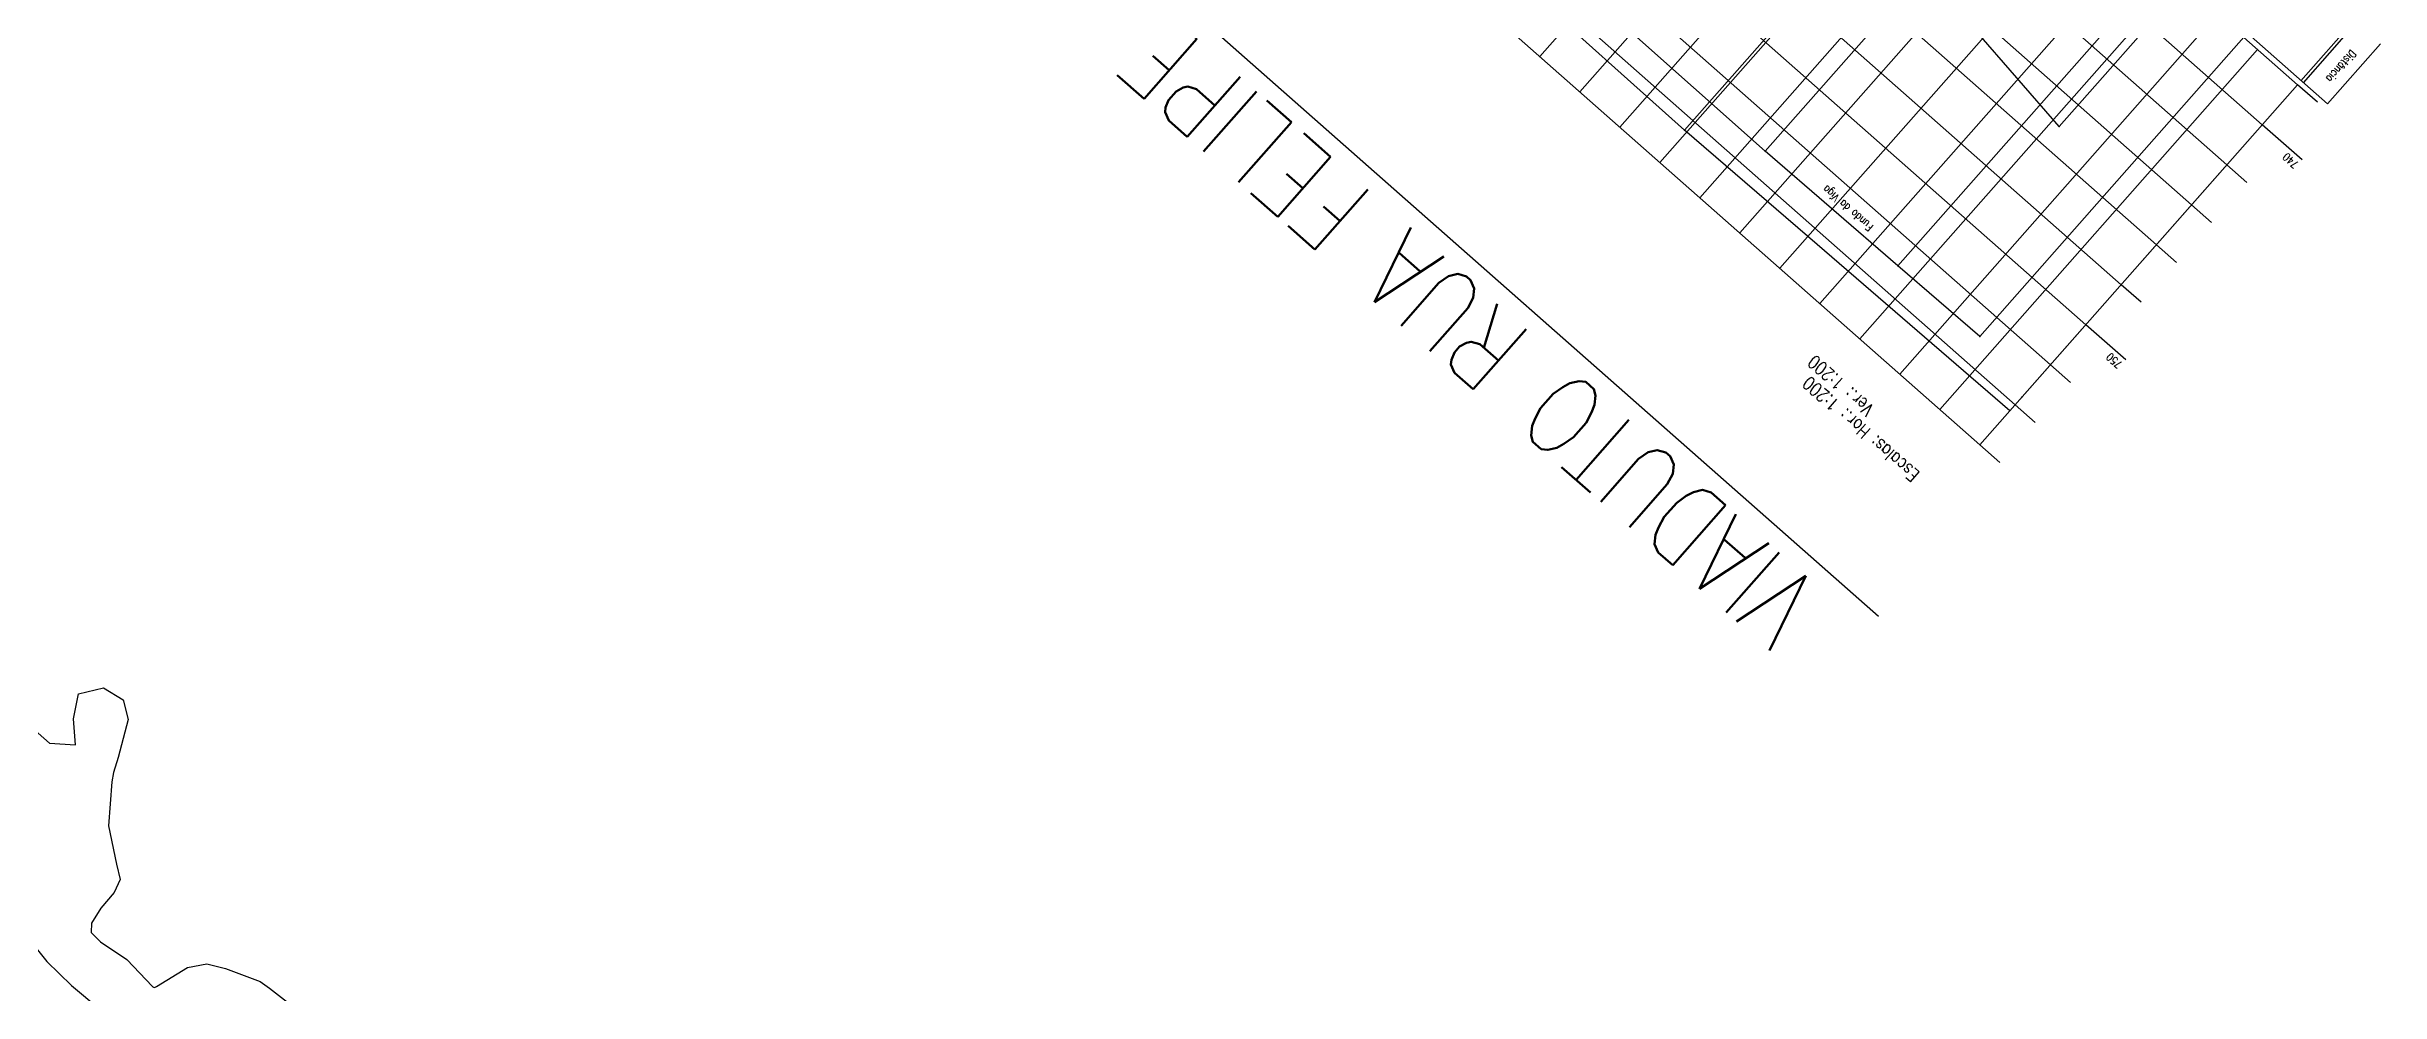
# Model space of a CAD drawing. Header units: metres. Extents: x 307586 to 320046, y 7427249 to 7434250.
# Drawn here: x 317486.9 to 317574.4, y 7432052.3 to 7432087.7 of the extents above; entities that cross this region are included whole.
import ezdxf

# ---------------------------------------------------------------- set-up
doc = ezdxf.new("R2010")
doc.units = ezdxf.units.M
doc.header["$MEASUREMENT"] = 0
doc.linetypes.add('CONTINUO', pattern=[0])
doc.layers.get('0').update_dxf_attribs({"color": 255})
for name, color, linetype in [('Curvas de Nivel 1m', 11, 'Continuous'), ('TEXTO', 45, 'Continuous'), ('TG', 45, 'Continuous')]:
    doc.layers.add(name, color=color, linetype=linetype)
doc.styles.add('ROMANS', font='romans', dxfattribs={"height": 0.2})
doc.styles.get("Standard").update_dxf_attribs({"font": 'txt.shx'})

# ---------------------------------------------------------------- blocks, each defined once
blk = doc.blocks.new('SIMB_PONTO')
at = {"color": 0}
blk.add_point((0, 0), dxfattribs=at)
for tag in ['desc:', 'cota:', 'pto:']:
    blk.add_attdef(tag, (0, 0), '', height=1)

msp = doc.modelspace()

# ---------------------------------------------------------------- linework, layer by layer
at = {"layer": 'Curvas de Nivel 1m', "flags": 128}
for points, elevation in [([(317485.949, 7432062.531), (317487.014, 7432061.592), (317487.985, 7432061.539), (317487.913, 7432062.511), (317488.096, 7432063.446), (317489.035, 7432063.675), (317489.768, 7432063.227), (317489.954, 7432062.486), (317489.58, 7432061.063), (317489.412, 7432060.494), (317489.343, 7432060.149), (317489.224, 7432058.496), (317489.523, 7432057.056), (317489.655, 7432056.489), (317489.44, 7432055.998), (317488.936, 7432055.405), (317488.586, 7432054.846), (317488.576, 7432054.503), (317488.919, 7432054.152), (317489.909, 7432053.481), (317490.868, 7432052.471), (317490.887, 7432052.455), (317490.903, 7432052.447), (317490.941, 7432052.431), (317491.017, 7432052.469), (317492.187, 7432053.18), (317492.912, 7432053.323), (317493.615, 7432053.145), (317494.905, 7432052.656), (317495.258, 7432052.416), (317496.89, 7432051.132)], 738), ([(317486.025, 7432054.529), (317486.912, 7432053.413), (317487.833, 7432052.511), (317488.894, 7432051.624)], 739)]:
    msp.add_lwpolyline(points, dxfattribs=dict(at, elevation=elevation))
at = {"layer": 'TEXTO'}
msp.add_line((317509.93, 7432106.627, 739), (317555.584, 7432066.357, 739), dxfattribs=at)
at = {"layer": 'TG', "linetype": 'CONTINUO', "elevation": 739, "flags": 128}
for points in [[(317572.421, 7432085.562), (317498.505, 7432150.764)], [(317571.299, 7432086.285), (317498.823, 7432150.217)], [(317569.976, 7432084.786), (317497.499, 7432148.717)], [(317568.653, 7432083.286), (317496.176, 7432147.217)], [(317567.33, 7432081.786), (317494.853, 7432145.717)], [(317566.007, 7432080.286), (317493.53, 7432144.217)], [(317564.684, 7432078.786), (317492.207, 7432142.718)], [(317563.361, 7432077.286), (317490.884, 7432141.218)], [(317562.038, 7432075.786), (317489.561, 7432139.718)], [(317548.313, 7432084.584), (317536.192, 7432095.436), (317511.721, 7432118.322), (317509.774, 7432120.185), (317489.849, 7432140.044)], [(317559.393, 7432076.847), (317556.318, 7432079.497), (317551.34, 7432083.792), (317540.7, 7432093.248), (317540.203, 7432093.706), (317536.522, 7432097.16), (317535.541, 7432098.095), (317530.46, 7432103.02), (317530.187, 7432103.286), (317525.487, 7432107.918), (317524.989, 7432108.422), (317520.558, 7432113.025), (317518.032, 7432115.68), (317516.241, 7432117.626), (317511.78, 7432122.628), (317509.045, 7432125.028), (317501.485, 7432131.816), (317501.444, 7432131.853), (317492.863, 7432139.751)], [(317560.715, 7432074.287), (317488.238, 7432138.218)], [(317559.392, 7432072.787), (317486.915, 7432136.718)], [(317562.363, 7432084.716), (317557.599, 7432090.205), (317554.051, 7432093.793), (317552.421, 7432095.258), (317552.382, 7432095.296), (317551.777, 7432096.077), (317551.738, 7432096.113), (317548.141, 7432100.577), (317548.821, 7432101.754), (317547.697, 7432102.879), (317545.912, 7432102.763), (317542.5, 7432106.275), (317538.836, 7432109.512), (317535.951, 7432111.943), (317535.203, 7432112.574), (317534.42, 7432112.984), (317533.758, 7432113.743), (317532.851, 7432114.225), (317530.639, 7432116.323), (317529.986, 7432117.046), (317529.09, 7432117.491), (317528.539, 7432118.165), (317527.602, 7432118.938), (317527.602, 7432118.938)], [(317554.8, 7432100.839), (317542.893, 7432087.34)], [(317556.3, 7432099.516), (317544.393, 7432086.017)], [(317557.8, 7432098.193), (317545.893, 7432084.694)], [(317559.3, 7432096.87), (317547.393, 7432083.371)], [(317548.313, 7432084.584), (317559.216, 7432096.944)], [(317560.8, 7432095.547), (317548.893, 7432082.048)], [(317551.34, 7432083.792), (317561.311, 7432095.096)], [(317562.3, 7432094.224), (317550.393, 7432080.725)], [(317563.8, 7432092.901), (317551.892, 7432079.402)], [(317565.299, 7432091.578), (317553.392, 7432078.079)], [(317556.318, 7432079.497), (317566.241, 7432090.747)], [(317566.799, 7432090.255), (317554.892, 7432076.756)], [(317562.363, 7432084.716), (317567.052, 7432090.032)], [(317568.299, 7432088.932), (317556.392, 7432075.433)], [(317559.393, 7432076.847), (317569.285, 7432088.062)], [(317571.431, 7432086.435), (317573.416, 7432088.685)], [(317571.521, 7432086.356), (317573.506, 7432088.606)], [(317569.799, 7432087.608), (317557.892, 7432074.11)], [(317572.421, 7432085.562), (317574.406, 7432087.812)], [(317571.299, 7432086.285), (317559.392, 7432072.787)], [(317571.299, 7432086.285), (317559.392, 7432072.787)], [(317560.977, 7432074.584), (317571.299, 7432086.285)], [(317572.049, 7432085.624), (317571.299, 7432086.285)], [(317560.517, 7432074.062), (317553.291, 7432080.289), (317548.313, 7432084.584)], [(317571.476, 7432083.463), (317569.976, 7432084.786)], [(317569.403, 7432082.624), (317568.653, 7432083.286)], [(317568.08, 7432081.124), (317567.33, 7432081.786)], [(317566.757, 7432079.624), (317566.007, 7432080.286)], [(317565.434, 7432078.125), (317564.684, 7432078.786)], [(317564.861, 7432075.963), (317563.361, 7432077.286)], [(317562.788, 7432075.125), (317562.038, 7432075.786)], [(317561.465, 7432073.625), (317560.715, 7432074.287)], [(317560.142, 7432072.125), (317559.392, 7432072.787)]]:
    msp.add_lwpolyline(points, dxfattribs=at)

# ---------------------------------------------------------------- block references
at = {"layer": 'TG', "xscale": 0.2, "yscale": 0.2, "zscale": 0.2, "rotation": 138.584509492911}
for p in [(317548.313, 7432084.584, 739), (317562.363, 7432084.716, 739), (317551.34, 7432083.792, 739), (317556.318, 7432079.497, 739), (317559.393, 7432076.847, 739), (317560.977, 7432074.584, 739)]:
    msp.add_blockref('SIMB_PONTO', p, dxfattribs=at)

# ---------------------------------------------------------------- texts
at = {"layer": 'TG', "style": 'ROMANS', "width": 0.8}
for s, height, rotation, p in [('VIADUTO RUA FELIPE CARDOSO', 3, 138.58451, (317553.56, 7432067.252, 1502.446)), ('Distância', 0.3, 228.58451, (317573.308, 7432087.617, 739)), ('740', 0.3, 138.58451, (317571.372, 7432083.345, 739)), ('Fundo da Viga', 0.3, 139.1002, (317555.419, 7432080.996, 1491.461)), ('Ver.: 1:200', 0.5, 138.58451, (317555.46, 7432074.196, 2263.379)), ('750', 0.3, 138.58451, (317564.757, 7432075.846, 739)), ('Escalas: Hor.: 1:200', 0.5, 138.58451, (317557.166, 7432071.725, 2264.027))]:
    msp.add_text(s, height=height, rotation=rotation, dxfattribs=at).set_placement(p)

doc.saveas('drawing.dxf')
